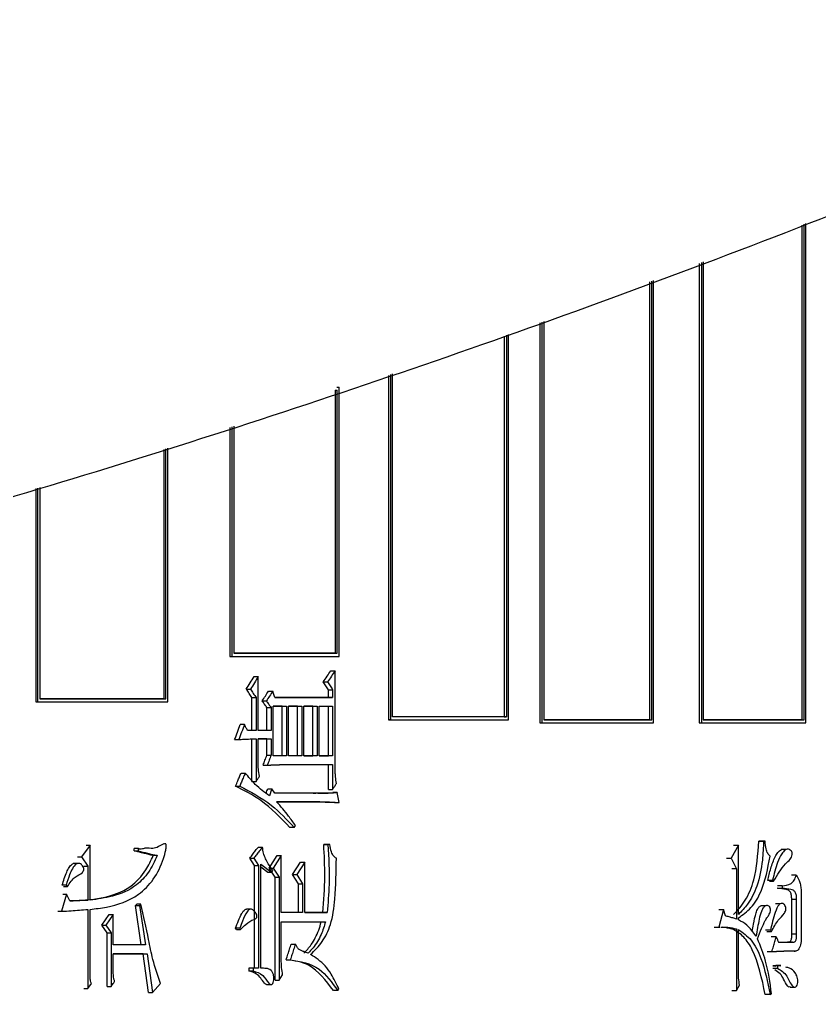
# Model space of a CAD drawing. Header units: millimetres. Extents: x 2371 to 4515, y 843 to 2359.
# Drawn here: x 3274.73 to 3287.93, y 1077.7 to 1093.79 of the extents above; entities that cross this region are included whole.
import ezdxf

# ---------------------------------------------------------------- set-up
doc = ezdxf.new("R2010")
doc.units = ezdxf.units.MM

msp = doc.modelspace()

# ---------------------------------------------------------------- linework, layer by layer
at = {"color": 7, "linetype": 'Continuous', "lineweight": 25}
for p, q in [((3287.643, 1090.399), (3287.643, 1082.234)), ((3287.684, 1082.234), (3287.684, 1090.414)), ((3287.71, 1082.184), (3287.71, 1090.424)), ((3285.949, 1089.766), (3285.949, 1082.184)), ((3285.988, 1089.781), (3285.988, 1082.184)), ((3286.016, 1089.791), (3286.016, 1082.234)), ((3285.131, 1089.461), (3285.13, 1082.234)), ((3285.169, 1082.234), (3285.169, 1089.476)), ((3285.198, 1082.184), (3285.198, 1089.486)), ((3283.319, 1088.785), (3283.319, 1082.184)), ((3283.356, 1088.799), (3283.356, 1082.184)), ((3283.386, 1088.811), (3283.386, 1082.234)), ((3282.734, 1088.567), (3282.734, 1082.284)), ((3282.771, 1088.581), (3282.771, 1082.284)), ((3282.801, 1082.234), (3282.801, 1088.592)), ((3280.858, 1087.932), (3280.858, 1082.234)), ((3280.889, 1082.284), (3280.889, 1087.943)), ((3280.821, 1087.92), (3280.821, 1082.234)), ((3279.941, 1087.673), (3279.976, 1087.673)), ((3279.941, 1087.673), (3279.941, 1083.332)), ((3279.973, 1087.723), (3280.008, 1087.723)), ((3279.976, 1083.332), (3279.976, 1087.673)), ((3280.008, 1083.282), (3280.008, 1087.723)), ((3278.204, 1087.057), (3278.204, 1083.282)), ((3278.239, 1087.068), (3278.239, 1083.282)), ((3278.272, 1087.079), (3278.272, 1083.332)), ((3277.116, 1086.698), (3277.116, 1082.579)), ((3277.149, 1082.579), (3277.149, 1086.709)), ((3277.183, 1082.529), (3277.183, 1086.72)), ((3275.002, 1086.05), (3275.002, 1082.529)), ((3275.034, 1086.059), (3275.034, 1082.529)), ((3275.069, 1086.069), (3275.069, 1082.579)), ((3278.204, 1083.282), (3279.973, 1083.282)), ((3278.204, 1083.282), (3278.239, 1083.282)), ((3278.239, 1083.282), (3280.008, 1083.282)), ((3278.272, 1083.332), (3279.976, 1083.332)), ((3279.941, 1083.332), (3278.272, 1083.332)), ((3279.941, 1083.332), (3279.976, 1083.332)), ((3279.973, 1083.282), (3280.008, 1083.282)), ((3278.605, 1082.947), (3278.674, 1082.947)), ((3278.674, 1082.06), (3278.674, 1082.947)), ((3279.873, 1083.044), (3279.943, 1083.044)), ((3279.748, 1082.86), (3279.818, 1082.86)), ((3278.477, 1082.741), (3278.546, 1082.741)), ((3278.845, 1082.709), (3278.914, 1082.709)), ((3279.831, 1082.73), (3279.902, 1082.73)), ((3279.831, 1082.6), (3279.831, 1082.73)), ((3279.902, 1082.73), (3279.902, 1082.6)), ((3275.002, 1082.529), (3277.149, 1082.529)), ((3275.002, 1082.529), (3275.034, 1082.529)), ((3277.116, 1082.579), (3277.149, 1082.579)), ((3277.149, 1082.529), (3277.183, 1082.529)), ((3278.569, 1082.6), (3278.638, 1082.6)), ((3278.569, 1082.06), (3278.569, 1082.6)), ((3278.638, 1082.6), (3278.638, 1082.06)), ((3278.739, 1082.546), (3278.808, 1082.546)), ((3278.921, 1081.638), (3278.921, 1082.46)), ((3278.921, 1082.46), (3279.14, 1082.46)), ((3279.07, 1082.46), (3278.921, 1082.46)), ((3279.902, 1082.6), (3278.95, 1082.6)), ((3278.95, 1082.6), (3279.831, 1082.6)), ((3279.07, 1082.46), (3279.14, 1082.46)), ((3279.07, 1081.638), (3279.07, 1082.46)), ((3279.14, 1082.46), (3279.14, 1081.638)), ((3279.175, 1081.638), (3279.175, 1082.46)), ((3279.175, 1082.46), (3279.393, 1082.46)), ((3279.323, 1082.46), (3279.175, 1082.46)), ((3279.323, 1082.46), (3279.393, 1082.46)), ((3279.323, 1081.638), (3279.323, 1082.46)), ((3279.393, 1082.46), (3279.393, 1081.638)), ((3279.428, 1081.638), (3279.428, 1082.46)), ((3279.428, 1082.46), (3279.644, 1082.46)), ((3279.574, 1082.46), (3279.428, 1082.46)), ((3279.574, 1082.46), (3279.644, 1082.46)), ((3279.574, 1081.638), (3279.574, 1082.46)), ((3279.644, 1082.46), (3279.644, 1081.638)), ((3279.679, 1081.638), (3279.679, 1082.46)), ((3279.679, 1082.46), (3279.902, 1082.46)), ((3279.831, 1082.6), (3279.902, 1082.6)), ((3279.831, 1081.638), (3279.831, 1082.46)), ((3279.902, 1082.46), (3279.902, 1081.638)), ((3278.817, 1082.438), (3278.886, 1082.438)), ((3278.817, 1082.06), (3278.817, 1082.438)), ((3278.886, 1082.438), (3278.886, 1082.06)), ((3278.446, 1082.157), (3278.378, 1082.157)), ((3280.821, 1082.234), (3282.764, 1082.234)), ((3280.858, 1082.234), (3280.821, 1082.234)), ((3282.734, 1082.284), (3282.771, 1082.284)), ((3283.319, 1082.184), (3285.159, 1082.184)), ((3283.319, 1082.184), (3283.356, 1082.184)), ((3285.13, 1082.234), (3285.169, 1082.234)), ((3285.159, 1082.184), (3285.198, 1082.184)), ((3285.949, 1082.184), (3287.67, 1082.184)), ((3285.949, 1082.184), (3285.988, 1082.184)), ((3287.643, 1082.234), (3287.684, 1082.234)), ((3287.67, 1082.184), (3287.71, 1082.184)), ((3278.638, 1082.06), (3278.496, 1082.06)), ((3278.886, 1082.06), (3278.674, 1082.06)), ((3278.285, 1081.908), (3278.354, 1081.908)), ((3278.569, 1081.216), (3278.569, 1081.919)), ((3278.638, 1081.919), (3278.638, 1081.216)), ((3278.674, 1081.919), (3278.886, 1081.919)), ((3278.674, 1081.519), (3278.674, 1081.919)), ((3278.817, 1081.919), (3278.674, 1081.919)), ((3278.817, 1081.919), (3278.886, 1081.919)), ((3278.817, 1081.648), (3278.817, 1081.919)), ((3278.886, 1081.919), (3278.886, 1081.648)), ((3278.817, 1081.648), (3278.886, 1081.648)), ((3278.753, 1081.486), (3278.823, 1081.486)), ((3279.14, 1081.638), (3278.921, 1081.638)), ((3279.119, 1081.497), (3279.902, 1081.497)), ((3279.393, 1081.638), (3279.175, 1081.638)), ((3279.644, 1081.638), (3279.428, 1081.638)), ((3279.428, 1081.638), (3279.574, 1081.638)), ((3279.644, 1081.638), (3279.574, 1081.638)), ((3279.902, 1081.638), (3279.679, 1081.638)), ((3279.679, 1081.638), (3279.831, 1081.638)), ((3279.902, 1081.638), (3279.831, 1081.638)), ((3279.831, 1081.086), (3279.831, 1081.497)), ((3279.902, 1081.497), (3279.902, 1081.086)), ((3278.392, 1081.356), (3278.461, 1081.356)), ((3278.569, 1081.216), (3278.638, 1081.216)), ((3278.3, 1081.14), (3278.368, 1081.14)), ((3278.831, 1081.097), (3278.9, 1081.097)), ((3278.95, 1081.021), (3278.9, 1081.097)), ((3279.651, 1081.021), (3278.95, 1081.021)), ((3279.581, 1081.021), (3279.627, 1081.021)), ((3279.831, 1081.086), (3279.902, 1081.086)), ((3279.978, 1081.032), (3279.907, 1081.032)), ((3280.012, 1080.87), (3279.978, 1081.032)), ((3278.978, 1080.88), (3279.679, 1080.88)), ((3279.609, 1080.88), (3278.978, 1080.88)), ((3279.609, 1080.88), (3279.679, 1080.88)), ((3279.942, 1080.87), (3280.012, 1080.87)), ((3279.266, 1080.459), (3279.197, 1080.459)), ((3279.266, 1080.459), (3279.287, 1080.491)), ((3286.933, 1080.231), (3287.013, 1080.231)), ((3287.036, 1080.231), (3286.957, 1080.231)), ((3287.036, 1080.231), (3287.013, 1080.231)), ((3275.899, 1080.166), (3275.758, 1079.972)), ((3275.834, 1080.166), (3275.899, 1080.166)), ((3275.899, 1079.258), (3275.899, 1080.166)), ((3276.695, 1080.112), (3276.628, 1080.112)), ((3276.628, 1080.069), (3276.628, 1080.112)), ((3276.628, 1080.069), (3276.695, 1080.069)), ((3276.695, 1080.112), (3276.695, 1080.069)), ((3278.676, 1080.134), (3278.745, 1080.134)), ((3279.755, 1080.177), (3279.825, 1080.177)), ((3279.782, 1080.177), (3279.755, 1080.177)), ((3279.853, 1080.177), (3279.782, 1080.177)), ((3279.853, 1080.177), (3279.825, 1080.177)), ((3286.597, 1080.167), (3286.478, 1079.95)), ((3286.518, 1080.167), (3286.597, 1080.167)), ((3286.597, 1079.02), (3286.597, 1080.167)), ((3287.384, 1080.091), (3287.304, 1080.091)), ((3275.693, 1079.972), (3275.758, 1079.972)), ((3275.758, 1079.972), (3275.862, 1079.82)), ((3277.009, 1079.993), (3276.942, 1079.993)), ((3278.534, 1079.95), (3278.603, 1079.95)), ((3278.612, 1079.831), (3278.534, 1079.95)), ((3278.603, 1079.95), (3278.681, 1079.831)), ((3278.852, 1079.788), (3278.986, 1079.993)), ((3279.055, 1079.993), (3278.921, 1079.788)), ((3278.986, 1079.993), (3279.055, 1079.993)), ((3279.055, 1079.052), (3279.055, 1079.993)), ((3279.239, 1079.68), (3279.372, 1079.885)), ((3279.442, 1079.885), (3279.309, 1079.68)), ((3279.372, 1079.885), (3279.442, 1079.885)), ((3279.442, 1079.052), (3279.442, 1079.885)), ((3286.399, 1079.95), (3286.478, 1079.95)), ((3286.478, 1079.95), (3286.567, 1079.777)), ((3275.687, 1079.861), (3275.622, 1079.861)), ((3275.797, 1079.82), (3275.862, 1079.82)), ((3275.862, 1079.82), (3275.862, 1079.258)), ((3278.612, 1079.831), (3278.681, 1079.831)), ((3278.612, 1078.133), (3278.612, 1079.831)), ((3278.681, 1079.831), (3278.681, 1078.133)), ((3278.716, 1079.853), (3278.9, 1079.712)), ((3278.716, 1078.133), (3278.716, 1079.853)), ((3278.831, 1079.712), (3278.716, 1079.8)), ((3278.852, 1079.788), (3278.921, 1079.788)), ((3278.951, 1079.636), (3278.852, 1079.788)), ((3278.9, 1079.712), (3278.914, 1079.745)), ((3278.921, 1079.788), (3279.02, 1079.636)), ((3286.567, 1079.777), (3286.488, 1079.777)), ((3286.567, 1079.777), (3286.567, 1078.944)), ((3278.9, 1079.712), (3278.831, 1079.712)), ((3278.951, 1079.636), (3279.02, 1079.636)), ((3278.951, 1077.938), (3278.951, 1079.636)), ((3279.02, 1079.636), (3279.02, 1077.938)), ((3279.239, 1079.68), (3279.309, 1079.68)), ((3279.337, 1079.528), (3279.239, 1079.68)), ((3279.309, 1079.68), (3279.407, 1079.528)), ((3287.16, 1079.582), (3287.08, 1079.582)), ((3287.11, 1079.572), (3287.178, 1079.572)), ((3287.551, 1079.669), (3287.471, 1079.669)), ((3275.463, 1079.485), (3275.527, 1079.485)), ((3279.337, 1079.528), (3279.407, 1079.528)), ((3279.337, 1079.052), (3279.337, 1079.528)), ((3279.407, 1079.528), (3279.407, 1079.052)), ((3287.318, 1079.496), (3287.239, 1079.496)), ((3287.239, 1079.453), (3287.318, 1079.453)), ((3287.318, 1079.496), (3287.318, 1079.453)), ((3275.512, 1079.355), (3275.43, 1079.074)), ((3275.448, 1079.355), (3275.512, 1079.355)), ((3275.565, 1079.247), (3275.512, 1079.355)), ((3275.797, 1079.258), (3275.862, 1079.258)), ((3287.557, 1079.269), (3287.477, 1079.269)), ((3287.477, 1078.695), (3287.477, 1079.269)), ((3287.557, 1078.695), (3287.557, 1079.269)), ((3287.633, 1079.355), (3287.633, 1078.706)), ((3275.366, 1079.074), (3275.43, 1079.074)), ((3275.862, 1079.106), (3275.862, 1077.797)), ((3275.899, 1078.014), (3275.899, 1079.106)), ((3276.672, 1079.193), (3276.65, 1079.171)), ((3276.65, 1079.171), (3276.717, 1079.171)), ((3276.745, 1078.522), (3276.65, 1079.171)), ((3276.739, 1079.193), (3276.672, 1079.193)), ((3276.739, 1079.193), (3276.717, 1079.171)), ((3276.717, 1079.171), (3276.812, 1078.522)), ((3278.553, 1079.108), (3278.483, 1079.108)), ((3286.352, 1079.106), (3286.273, 1078.814)), ((3286.273, 1079.106), (3286.352, 1079.106)), ((3286.382, 1078.998), (3286.352, 1079.106)), ((3287.045, 1079.165), (3286.965, 1079.165)), ((3287.287, 1079.196), (3287.206, 1079.196)), ((3276.092, 1078.847), (3276.217, 1079.02)), ((3276.283, 1079.02), (3276.158, 1078.847)), ((3276.217, 1079.02), (3276.283, 1079.02)), ((3276.283, 1078.522), (3276.283, 1079.02)), ((3279.407, 1079.052), (3279.055, 1079.052)), ((3279.811, 1079.052), (3279.442, 1079.052)), ((3279.442, 1079.052), (3279.741, 1079.052)), ((3279.741, 1079.052), (3279.811, 1079.052)), ((3286.597, 1078.933), (3286.597, 1078.966)), ((3276.092, 1078.847), (3276.158, 1078.847)), ((3276.181, 1078.717), (3276.092, 1078.847)), ((3276.158, 1078.847), (3276.246, 1078.717)), ((3278.368, 1078.793), (3278.3, 1078.793)), ((3278.314, 1078.771), (3278.3, 1078.793)), ((3278.314, 1078.771), (3278.382, 1078.771)), ((3278.368, 1078.793), (3278.382, 1078.771)), ((3279.055, 1078.241), (3279.055, 1078.901)), ((3279.055, 1078.901), (3279.783, 1078.901)), ((3286.195, 1078.814), (3286.273, 1078.814)), ((3286.273, 1078.814), (3286.291, 1078.814)), ((3286.488, 1078.782), (3286.567, 1078.782)), ((3286.567, 1078.782), (3286.567, 1077.765)), ((3286.597, 1078.068), (3286.597, 1078.771)), ((3287.125, 1078.76), (3287.045, 1078.76)), ((3287.125, 1078.76), (3287.142, 1078.739)), ((3276.181, 1078.717), (3276.246, 1078.717)), ((3276.181, 1077.83), (3276.181, 1078.717)), ((3287.219, 1078.652), (3287.139, 1078.652)), ((3287.557, 1078.695), (3287.477, 1078.695)), ((3276.812, 1078.522), (3276.283, 1078.522)), ((3279.218, 1078.533), (3279.287, 1078.533)), ((3287.26, 1078.566), (3287.487, 1078.566)), ((3287.26, 1078.566), (3287.407, 1078.566)), ((3287.487, 1078.566), (3287.408, 1078.566)), ((3276.283, 1078.371), (3276.841, 1078.371)), ((3276.283, 1078.046), (3276.283, 1078.371)), ((3276.774, 1078.371), (3276.283, 1078.371)), ((3276.774, 1078.371), (3276.841, 1078.371)), ((3276.862, 1077.733), (3276.774, 1078.371)), ((3276.841, 1078.371), (3276.929, 1077.733)), ((3279.134, 1078.273), (3279.203, 1078.273)), ((3287.148, 1078.403), (3287.069, 1078.403)), ((3287.517, 1078.414), (3287.534, 1078.414)), ((3278.52, 1078.133), (3278.52, 1078.09)), ((3278.589, 1078.133), (3278.52, 1078.133)), ((3278.589, 1078.133), (3278.589, 1078.09)), ((3278.681, 1078.133), (3278.589, 1078.133)), ((3278.748, 1078.134), (3278.716, 1078.134)), ((3287.242, 1078.176), (3287.162, 1078.176)), ((3287.162, 1078.176), (3287.215, 1078.166)), ((3287.162, 1078.133), (3287.242, 1078.133)), ((3287.296, 1078.178), (3287.216, 1078.178)), ((3287.295, 1078.166), (3287.242, 1078.176)), ((3287.242, 1078.176), (3287.242, 1078.133)), ((3278.52, 1078.09), (3278.589, 1078.09)), ((3279.02, 1077.938), (3279.077, 1078.025)), ((3275.797, 1077.797), (3275.862, 1077.797)), ((3275.862, 1077.797), (3275.921, 1077.884)), ((3276.181, 1077.83), (3276.246, 1077.83)), ((3276.929, 1077.733), (3277.06, 1077.884)), ((3278.809, 1077.865), (3278.879, 1077.865)), ((3278.951, 1077.938), (3279.02, 1077.938)), ((3279.985, 1077.765), (3280.005, 1077.787)), ((3286.567, 1077.765), (3286.615, 1077.852)), ((3287.452, 1077.824), (3287.517, 1077.824)), ((3287.518, 1077.824), (3287.532, 1077.824)), ((3276.862, 1077.733), (3276.929, 1077.733)), ((3279.985, 1077.765), (3279.914, 1077.765)), ((3286.488, 1077.765), (3286.567, 1077.765)), ((3287.119, 1077.7), (3287.039, 1077.7)), ((3287.119, 1077.7), (3287.142, 1077.711))]:
    msp.add_line(p, q, dxfattribs=at)
at = {"color": 7, "linetype": 'Continuous', "lineweight": 25, "flags": 128}
for points in [[(3279.943, 1081.443), (3279.943, 1082.037), (3279.943, 1083.044)], [(3278.95, 1082.6), (3278.932, 1082.654), (3278.914, 1082.709)], [(3278.9, 1081.097), (3278.884, 1081.052), (3278.871, 1081.015), (3278.858, 1080.978)], [(3275.505, 1079.507), (3275.481, 1079.507), (3275.461, 1079.507), (3275.44, 1079.507)], [(3275.505, 1079.507), (3275.516, 1079.496), (3275.527, 1079.485)], [(3276.246, 1078.717), (3276.246, 1078.273), (3276.246, 1077.83)], [(3287.063, 1078.739), (3287.092, 1078.739), (3287.117, 1078.739), (3287.142, 1078.739)]]:
    msp.add_lwpolyline(points, dxfattribs=at)
at = {"color": 7, "linetype": 'Continuous', "lineweight": 25}
for points, knots in [([(3225.482, 1078.805), (3228.043, 1078.83), (3231.623, 1078.865), (3236.892, 1079.144), (3241.357, 1079.479), (3246.673, 1080.044), (3252.242, 1080.818), (3258.055, 1081.828), (3264.026, 1083.084), (3270.102, 1084.595), (3276.24, 1086.365), (3282.406, 1088.399), (3288.569, 1090.699), (3294.706, 1093.264), (3300.794, 1096.094), (3306.814, 1099.188), (3312.746, 1102.543), (3318.575, 1106.155), (3324.285, 1110.021), (3329.861, 1114.135), (3335.288, 1118.492), (3340.554, 1123.086), (3345.645, 1127.911), (3350.55, 1132.958), (3355.257, 1138.221), (3359.755, 1143.691), (3364.033, 1149.36), (3368.081, 1155.217), (3371.891, 1161.253), (3375.453, 1167.459), (3378.758, 1173.824), (3381.799, 1180.336), (3384.568, 1186.986), (3387.058, 1193.76), (3389.264, 1200.648), (3391.178, 1207.637), (3392.797, 1214.714), (3394.115, 1221.868), (3395.128, 1229.085), (3395.832, 1236.352), (3396.225, 1243.656), (3396.304, 1250.984), (3396.067, 1258.322), (3395.513, 1265.657), (3394.641, 1272.974), (3393.45, 1280.261), (3391.942, 1287.504), (3390.117, 1294.689), (3387.977, 1301.802), (3385.523, 1308.829), (3382.758, 1315.758), (3379.685, 1322.574), (3376.308, 1329.265), (3372.631, 1335.816), (3368.657, 1342.216), (3364.392, 1348.452), (3359.841, 1354.51), (3355.009, 1360.378), (3349.902, 1366.045), (3344.525, 1371.497), (3339.078, 1376.545), (3333.605, 1381.197), (3328.147, 1385.466), (3322.522, 1389.509), (3316.74, 1393.317), (3310.813, 1396.885), (3304.75, 1400.207), (3298.565, 1403.278), (3292.268, 1406.091), (3285.874, 1408.643), (3279.399, 1410.929), (3272.862, 1412.945), (3266.287, 1414.688), (3259.714, 1416.153), (3253.22, 1417.334), (3246.93, 1418.231), (3241.407, 1418.815), (3236.524, 1419.182), (3231.7, 1419.422), (3225.725, 1419.539), (3220.209, 1419.429), (3214.939, 1419.157), (3210.475, 1418.82), (3205.159, 1418.255), (3199.59, 1417.481), (3193.776, 1416.471), (3187.805, 1415.215), (3181.729, 1413.705), (3175.591, 1411.934), (3169.426, 1409.9), (3163.262, 1407.6), (3157.126, 1405.035), (3151.038, 1402.205), (3145.018, 1399.111), (3139.085, 1395.756), (3133.256, 1392.144), (3127.546, 1388.278), (3121.971, 1384.164), (3116.544, 1379.807), (3111.278, 1375.213), (3106.187, 1370.388), (3101.282, 1365.341), (3096.575, 1360.078), (3092.077, 1354.608), (3087.799, 1348.94), (3083.75, 1343.082), (3079.94, 1337.046), (3076.379, 1330.84), (3073.074, 1324.475), (3070.031, 1317.963), (3067.269, 1311.312), (3064.932, 1305.03), (3063.654, 1300.924), (3063.09, 1299.116)], [0, 0, 0, 0, 0.010207, 0.014274, 0.021037, 0.028056, 0.035587, 0.043451, 0.051578, 0.059911, 0.06841, 0.077044, 0.085791, 0.094634, 0.103558, 0.112554, 0.121612, 0.130726, 0.13989, 0.149098, 0.158347, 0.167633, 0.176954, 0.186306, 0.195688, 0.205098, 0.214535, 0.223996, 0.233481, 0.242989, 0.252518, 0.262068, 0.271639, 0.281229, 0.290838, 0.300466, 0.310113, 0.319778, 0.329461, 0.339162, 0.348881, 0.358618, 0.368373, 0.378146, 0.387938, 0.397748, 0.407578, 0.417427, 0.427296, 0.437185, 0.447097, 0.457031, 0.466988, 0.47697, 0.486979, 0.497016, 0.507082, 0.517181, 0.527315, 0.537488, 0.547704, 0.556915, 0.566123, 0.575327, 0.584526, 0.593719, 0.602905, 0.612082, 0.621247, 0.630396, 0.639524, 0.64862, 0.657668, 0.666638, 0.675463, 0.683979, 0.691963, 0.697606, 0.703501, 0.71122, 0.721427, 0.725494, 0.732257, 0.739276, 0.746807, 0.754671, 0.762798, 0.771131, 0.77963, 0.788264, 0.797011, 0.805853, 0.814778, 0.823774, 0.832832, 0.841946, 0.85111, 0.860318, 0.869567, 0.878853, 0.888174, 0.897526, 0.906908, 0.916318, 0.925755, 0.935216, 0.944701, 0.954208, 0.963738, 0.973288, 0.982858, 0.992449, 1, 1, 1, 1]), ([(3278.477, 1082.741), (3278.499, 1082.775), (3278.541, 1082.844), (3278.584, 1082.912), (3278.605, 1082.947)], [0, 0, 0, 0, 0.499999, 1, 1, 1, 1]), ([(3278.674, 1082.947), (3278.653, 1082.912), (3278.61, 1082.844), (3278.567, 1082.775), (3278.546, 1082.741)], [0, 0, 0, 0, 0.5, 1, 1, 1, 1]), ([(3279.748, 1082.86), (3279.769, 1082.891), (3279.81, 1082.952), (3279.852, 1083.013), (3279.873, 1083.044)], [0, 0, 0, 0, 0.499999, 1, 1, 1, 1]), ([(3279.943, 1083.044), (3279.922, 1083.013), (3279.881, 1082.952), (3279.839, 1082.891), (3279.818, 1082.86)], [0, 0, 0, 0, 0.5, 1, 1, 1, 1]), ([(3279.831, 1082.73), (3279.817, 1082.752), (3279.789, 1082.795), (3279.762, 1082.838), (3279.748, 1082.86)], [0, 0, 0, 0, 0.5, 1, 1, 1, 1]), ([(3279.818, 1082.86), (3279.832, 1082.838), (3279.86, 1082.795), (3279.888, 1082.752), (3279.902, 1082.73)], [0, 0, 0, 0, 0.499999, 1, 1, 1, 1]), ([(3278.569, 1082.6), (3278.554, 1082.624), (3278.523, 1082.671), (3278.493, 1082.718), (3278.477, 1082.741)], [0, 0, 0, 0, 0.5, 1, 1, 1, 1]), ([(3278.546, 1082.741), (3278.561, 1082.718), (3278.592, 1082.671), (3278.623, 1082.624), (3278.638, 1082.6)], [0, 0, 0, 0, 0.499999, 1, 1, 1, 1]), ([(3278.739, 1082.546), (3278.757, 1082.573), (3278.792, 1082.627), (3278.827, 1082.682), (3278.845, 1082.709)], [0, 0, 0, 0, 0.499999, 1, 1, 1, 1]), ([(3278.914, 1082.709), (3278.897, 1082.682), (3278.861, 1082.627), (3278.826, 1082.573), (3278.808, 1082.546)], [0, 0, 0, 0, 0.4999992, 1, 1, 1, 1]), ([(3275.034, 1082.529), (3275.252, 1082.529), (3275.687, 1082.529), (3276.405, 1082.529), (3276.9, 1082.529), (3277.183, 1082.529)], [0, 0, 0, 0, 0.300081, 0.600162, 1, 1, 1, 1]), ([(3275.069, 1082.579), (3275.287, 1082.579), (3275.722, 1082.579), (3276.416, 1082.579), (3276.889, 1082.579), (3277.149, 1082.579)], [0, 0, 0, 0, 0.309921, 0.619841, 1, 1, 1, 1]), ([(3277.116, 1082.579), (3276.945, 1082.579), (3276.603, 1082.579), (3275.923, 1082.579), (3275.408, 1082.579), (3275.069, 1082.579)], [0, 0, 0, 0, 0.2539403, 0.5078807, 1, 1, 1, 1]), ([(3278.817, 1082.438), (3278.804, 1082.456), (3278.778, 1082.492), (3278.752, 1082.528), (3278.739, 1082.546)], [0, 0, 0, 0, 0.5, 1, 1, 1, 1]), ([(3278.808, 1082.546), (3278.821, 1082.528), (3278.847, 1082.492), (3278.873, 1082.456), (3278.886, 1082.438)], [0, 0, 0, 0, 0.499999, 1, 1, 1, 1]), ([(3278.285, 1081.908), (3278.301, 1081.95), (3278.332, 1082.032), (3278.362, 1082.115), (3278.378, 1082.157)], [0, 0, 0, 0, 0.5, 1, 1, 1, 1]), ([(3278.446, 1082.157), (3278.431, 1082.115), (3278.4, 1082.032), (3278.369, 1081.95), (3278.354, 1081.908)], [0, 0, 0, 0, 0.499999, 1, 1, 1, 1]), ([(3278.496, 1082.06), (3278.488, 1082.076), (3278.471, 1082.108), (3278.455, 1082.141), (3278.446, 1082.157)], [0, 0, 0, 0, 0.500001, 1, 1, 1, 1]), ([(3280.858, 1082.234), (3281.055, 1082.234), (3281.45, 1082.234), (3282.1, 1082.234), (3282.546, 1082.234), (3282.801, 1082.234)], [0, 0, 0, 0, 0.300081, 0.600162, 1, 1, 1, 1]), ([(3282.771, 1082.284), (3282.58, 1082.284), (3282.197, 1082.284), (3281.571, 1082.284), (3281.131, 1082.284), (3280.889, 1082.284)], [0, 0, 0, 0, 0.3099206, 0.6198411, 1, 1, 1, 1]), ([(3282.734, 1082.284), (3282.58, 1082.284), (3282.271, 1082.284), (3281.659, 1082.284), (3281.195, 1082.284), (3280.889, 1082.284)], [0, 0, 0, 0, 0.254867, 0.509735, 1, 1, 1, 1]), ([(3283.356, 1082.184), (3283.544, 1082.184), (3283.919, 1082.184), (3284.534, 1082.184), (3284.956, 1082.184), (3285.198, 1082.184)], [0, 0, 0, 0, 0.300081, 0.600162, 1, 1, 1, 1]), ([(3283.386, 1082.234), (3283.574, 1082.234), (3283.948, 1082.234), (3284.544, 1082.234), (3284.947, 1082.234), (3285.169, 1082.234)], [0, 0, 0, 0, 0.309921, 0.619841, 1, 1, 1, 1]), ([(3285.13, 1082.234), (3284.985, 1082.234), (3284.693, 1082.234), (3284.115, 1082.234), (3283.675, 1082.234), (3283.386, 1082.234)], [0, 0, 0, 0, 0.25537, 0.51074, 1, 1, 1, 1]), ([(3285.988, 1082.184), (3286.163, 1082.184), (3286.515, 1082.184), (3287.091, 1082.184), (3287.485, 1082.184), (3287.71, 1082.184)], [0, 0, 0, 0, 0.300081, 0.600162, 1, 1, 1, 1]), ([(3286.016, 1082.234), (3286.191, 1082.234), (3286.542, 1082.234), (3287.099, 1082.234), (3287.476, 1082.234), (3287.684, 1082.234)], [0, 0, 0, 0, 0.309921, 0.619841, 1, 1, 1, 1]), ([(3287.643, 1082.234), (3287.507, 1082.234), (3287.235, 1082.234), (3286.695, 1082.234), (3286.285, 1082.234), (3286.016, 1082.234)], [0, 0, 0, 0, 0.256004, 0.512008, 1, 1, 1, 1]), ([(3278.354, 1081.908), (3278.38, 1081.91), (3278.433, 1081.914), (3278.528, 1081.918), (3278.596, 1081.919), (3278.638, 1081.919)], [0, 0, 0, 0, 0.276869, 0.553757, 1, 1, 1, 1]), ([(3278.753, 1081.486), (3278.764, 1081.513), (3278.785, 1081.567), (3278.806, 1081.621), (3278.817, 1081.648)], [0, 0, 0, 0, 0.499999, 1, 1, 1, 1]), ([(3278.886, 1081.648), (3278.876, 1081.621), (3278.854, 1081.567), (3278.833, 1081.513), (3278.823, 1081.486)], [0, 0, 0, 0, 0.5, 1, 1, 1, 1]), ([(3278.695, 1081.302), (3278.688, 1081.342), (3278.675, 1081.413), (3278.674, 1081.486), (3278.674, 1081.519)], [0, 0, 0, 0, 0.558835, 1, 1, 1, 1]), ([(3278.823, 1081.486), (3278.825, 1081.486), (3278.829, 1081.486), (3278.835, 1081.487), (3278.839, 1081.487), (3278.844, 1081.487), (3278.849, 1081.487), (3278.853, 1081.487), (3278.858, 1081.487), (3278.862, 1081.488), (3278.867, 1081.488), (3278.871, 1081.488), (3278.876, 1081.488), (3278.881, 1081.488), (3278.886, 1081.489), (3278.89, 1081.489), (3278.895, 1081.489), (3278.903, 1081.489), (3278.912, 1081.489), (3278.921, 1081.49), (3278.93, 1081.49), (3278.939, 1081.49), (3278.948, 1081.491), (3278.957, 1081.491), (3278.966, 1081.491), (3278.977, 1081.492), (3278.986, 1081.492), (3278.995, 1081.493), (3279.004, 1081.493), (3279.013, 1081.493), (3279.022, 1081.494), (3279.032, 1081.494), (3279.041, 1081.494), (3279.05, 1081.494), (3279.056, 1081.495), (3279.063, 1081.495), (3279.07, 1081.495), (3279.075, 1081.495), (3279.08, 1081.496), (3279.084, 1081.496), (3279.089, 1081.496), (3279.093, 1081.496), (3279.098, 1081.496), (3279.103, 1081.496), (3279.108, 1081.497), (3279.113, 1081.497), (3279.117, 1081.497), (3279.119, 1081.497)], [0, 0, 0, 0, 0.022858, 0.045716, 0.057145, 0.068574, 0.091432, 0.102861, 0.11429, 0.137148, 0.148577, 0.160006, 0.182864, 0.194293, 0.217151, 0.22858, 0.240009, 0.262867, 0.308583, 0.331441, 0.354299, 0.400015, 0.422873, 0.445731, 0.491447, 0.514305, 0.560021, 0.582879, 0.605737, 0.651453, 0.674311, 0.697169, 0.742885, 0.765743, 0.788601, 0.811459, 0.834317, 0.857175, 0.868604, 0.880033, 0.90289, 0.914319, 0.925748, 0.948606, 0.960035, 0.980018, 1, 1, 1, 1]), ([(3278.3, 1081.14), (3278.312, 1081.169), (3278.334, 1081.22), (3278.364, 1081.292), (3278.383, 1081.335), (3278.392, 1081.356)], [0, 0, 0, 0, 0.402506, 0.701253, 1, 1, 1, 1]), ([(3278.461, 1081.356), (3278.448, 1081.327), (3278.427, 1081.277), (3278.396, 1081.205), (3278.377, 1081.162), (3278.368, 1081.14)], [0, 0, 0, 0, 0.402372, 0.701186, 1, 1, 1, 1]), ([(3278.858, 1080.978), (3278.778, 1081.037), (3278.636, 1081.143), (3278.514, 1081.291), (3278.461, 1081.356)], [0, 0, 0, 0, 0.5582906, 1, 1, 1, 1]), ([(3279.964, 1081.183), (3279.959, 1081.22), (3279.949, 1081.281), (3279.944, 1081.368), (3279.943, 1081.418), (3279.943, 1081.443)], [0, 0, 0, 0, 0.425218, 0.711978, 1, 1, 1, 1]), ([(3278.638, 1081.216), (3278.648, 1081.23), (3278.667, 1081.259), (3278.686, 1081.288), (3278.695, 1081.302)], [0, 0, 0, 0, 0.4999996, 1, 1, 1, 1]), ([(3279.902, 1081.086), (3279.912, 1081.102), (3279.933, 1081.135), (3279.954, 1081.167), (3279.964, 1081.183)], [0, 0, 0, 0, 0.499999, 1, 1, 1, 1]), ([(3279.197, 1080.459), (3279.042, 1080.619), (3278.766, 1080.904), (3278.441, 1081.068), (3278.3, 1081.14)], [0, 0, 0, 0, 0.563504, 1, 1, 1, 1]), ([(3278.368, 1081.14), (3278.548, 1081.046), (3278.873, 1080.876), (3279.145, 1080.587), (3279.266, 1080.459)], [0, 0, 0, 0, 0.556051, 1, 1, 1, 1]), ([(3278.804, 1081.022), (3278.804, 1081.022), (3278.809, 1081.035), (3278.818, 1081.06), (3278.827, 1081.084), (3278.831, 1081.097)], [0, 0, 0, 0, 0.0103119, 0.5051567, 1, 1, 1, 1]), ([(3279.978, 1081.032), (3279.975, 1081.032), (3279.97, 1081.031), (3279.96, 1081.03), (3279.95, 1081.029), (3279.94, 1081.028), (3279.934, 1081.028), (3279.929, 1081.027), (3279.924, 1081.027), (3279.917, 1081.027), (3279.91, 1081.026), (3279.899, 1081.025), (3279.889, 1081.025), (3279.879, 1081.024), (3279.869, 1081.024), (3279.859, 1081.023), (3279.849, 1081.023), (3279.839, 1081.022), (3279.829, 1081.022), (3279.818, 1081.022), (3279.808, 1081.022), (3279.798, 1081.021), (3279.788, 1081.021), (3279.778, 1081.021), (3279.768, 1081.021), (3279.758, 1081.021), (3279.75, 1081.021), (3279.742, 1081.021), (3279.736, 1081.021), (3279.73, 1081.021), (3279.725, 1081.021), (3279.719, 1081.021), (3279.714, 1081.021), (3279.709, 1081.021), (3279.704, 1081.021), (3279.699, 1081.021), (3279.694, 1081.021), (3279.689, 1081.021), (3279.684, 1081.021), (3279.679, 1081.021), (3279.674, 1081.021), (3279.669, 1081.021), (3279.664, 1081.021), (3279.657, 1081.021), (3279.654, 1081.021), (3279.651, 1081.021)], [0, 0, 0, 0, 0.0232736, 0.0465473, 0.0930947, 0.1163684, 0.1396421, 0.151279, 0.1629158, 0.1861895, 0.2094632, 0.2327369, 0.2792845, 0.3025582, 0.3258319, 0.3723795, 0.3956532, 0.4189269, 0.4654744, 0.4887481, 0.5120218, 0.5585692, 0.5818429, 0.6051166, 0.651664, 0.6749377, 0.6982114, 0.7214851, 0.7447588, 0.7563956, 0.7796693, 0.7913062, 0.802943, 0.8262167, 0.8378536, 0.8494904, 0.8727641, 0.8844009, 0.8960378, 0.9193114, 0.9309483, 0.9425851, 0.9658588, 0.9774957, 1, 1, 1, 1]), ([(3279.66, 1081.021), (3279.674, 1081.021), (3279.723, 1081.021), (3279.805, 1081.023), (3279.873, 1081.029), (3279.907, 1081.032)], [0, 0, 0, 0, 0.171827, 0.585698, 1, 1, 1, 1]), ([(3279.287, 1080.491), (3279.25, 1080.543), (3279.183, 1080.638), (3279.078, 1080.766), (3279.011, 1080.842), (3278.978, 1080.88)], [0, 0, 0, 0, 0.38007, 0.689866, 1, 1, 1, 1]), ([(3279.942, 1080.87), (3279.901, 1080.871), (3279.825, 1080.873), (3279.714, 1080.877), (3279.644, 1080.879), (3279.609, 1080.88)], [0, 0, 0, 0, 0.371274, 0.685636, 1, 1, 1, 1]), ([(3279.679, 1080.88), (3279.682, 1080.88), (3279.687, 1080.88), (3279.693, 1080.88), (3279.698, 1080.88), (3279.704, 1080.88), (3279.709, 1080.879), (3279.714, 1080.879), (3279.719, 1080.879), (3279.724, 1080.879), (3279.729, 1080.879), (3279.735, 1080.879), (3279.741, 1080.878), (3279.749, 1080.878), (3279.759, 1080.878), (3279.769, 1080.878), (3279.78, 1080.877), (3279.79, 1080.877), (3279.8, 1080.877), (3279.811, 1080.876), (3279.821, 1080.876), (3279.831, 1080.876), (3279.842, 1080.875), (3279.852, 1080.875), (3279.862, 1080.875), (3279.872, 1080.874), (3279.88, 1080.874), (3279.888, 1080.874), (3279.896, 1080.873), (3279.903, 1080.873), (3279.911, 1080.873), (3279.917, 1080.873), (3279.923, 1080.873), (3279.928, 1080.872), (3279.933, 1080.872), (3279.938, 1080.872), (3279.943, 1080.872), (3279.948, 1080.872), (3279.953, 1080.872), (3279.959, 1080.871), (3279.964, 1080.871), (3279.969, 1080.871), (3279.974, 1080.871), (3279.979, 1080.871), (3279.984, 1080.871), (3279.989, 1080.87), (3279.995, 1080.87), (3280, 1080.87), (3280.005, 1080.87), (3280.009, 1080.87), (3280.012, 1080.87)], [0, 0, 0, 0, 0.023174, 0.046349, 0.057936, 0.069523, 0.092698, 0.104285, 0.115872, 0.139047, 0.150634, 0.162221, 0.185396, 0.20857, 0.231745, 0.278094, 0.301268, 0.324442, 0.370791, 0.393966, 0.41714, 0.463489, 0.486664, 0.509838, 0.556187, 0.579362, 0.602536, 0.625711, 0.648885, 0.672059, 0.695234, 0.718408, 0.729996, 0.741583, 0.764757, 0.776345, 0.787932, 0.811106, 0.822693, 0.834281, 0.857455, 0.869042, 0.88063, 0.903804, 0.915391, 0.926979, 0.950153, 0.96174, 0.973327, 1, 1, 1, 1]), ([(3286.518, 1079.02), (3286.585, 1079.092), (3286.722, 1079.238), (3286.893, 1079.654), (3286.918, 1080.011), (3286.933, 1080.231)], [0, 0, 0, 0, 0.27091, 0.549398, 1, 1, 1, 1]), ([(3287.013, 1080.231), (3287.008, 1080.127), (3286.996, 1079.871), (3286.921, 1079.495), (3286.767, 1079.197), (3286.649, 1079.074), (3286.597, 1079.02)], [0, 0, 0, 0, 0.214752, 0.527903, 0.794745, 1, 1, 1, 1]), ([(3286.957, 1080.231), (3286.952, 1080.231), (3286.944, 1080.231), (3286.936, 1080.231), (3286.933, 1080.231)], [0, 0, 0, 0, 0.56, 1, 1, 1, 1]), ([(3287.119, 1079.983), (3287.105, 1079.997), (3287.077, 1080.026), (3287.049, 1080.117), (3287.041, 1080.188), (3287.036, 1080.231)], [0, 0, 0, 0, 0.268422, 0.549119, 1, 1, 1, 1]), ([(3275.899, 1079.106), (3275.99, 1079.116), (3276.265, 1079.145), (3276.638, 1079.275), (3276.957, 1079.585), (3277.089, 1079.864), (3277.145, 1080.058), (3277.158, 1080.134), (3277.156, 1080.167), (3277.153, 1080.177), (3277.149, 1080.185), (3277.143, 1080.189), (3277.131, 1080.192), (3277.09, 1080.18), (3277.028, 1080.137), (3276.928, 1080.097), (3276.838, 1080.126), (3276.769, 1080.104), (3276.732, 1080.097), (3276.71, 1080.101), (3276.7, 1080.107), (3276.696, 1080.111), (3276.695, 1080.112)], [0, 0, 0, 0, 0.12969, 0.391826, 0.53917, 0.686254, 0.737833, 0.763743, 0.768247, 0.772786, 0.775634, 0.778494, 0.782467, 0.792759, 0.837973, 0.883317, 0.939016, 0.96559, 0.984609, 0.99227, 0.998264, 1, 1, 1, 1]), ([(3276.942, 1079.993), (3276.892, 1080.006), (3276.814, 1080.024), (3276.71, 1080.05), (3276.655, 1080.063), (3276.628, 1080.069)], [0, 0, 0, 0, 0.482237, 0.741118, 1, 1, 1, 1]), ([(3276.695, 1080.069), (3276.745, 1080.057), (3276.823, 1080.038), (3276.927, 1080.013), (3276.982, 1080), (3277.009, 1079.993)], [0, 0, 0, 0, 0.481628, 0.740814, 1, 1, 1, 1]), ([(3278.534, 1079.95), (3278.552, 1079.973), (3278.584, 1080.015), (3278.631, 1080.077), (3278.661, 1080.115), (3278.676, 1080.134)], [0, 0, 0, 0, 0.376207, 0.688103, 1, 1, 1, 1]), ([(3278.745, 1080.134), (3278.727, 1080.111), (3278.694, 1080.069), (3278.647, 1080.008), (3278.618, 1079.969), (3278.603, 1079.95)], [0, 0, 0, 0, 0.375947, 0.687973, 1, 1, 1, 1]), ([(3278.914, 1079.745), (3278.889, 1079.782), (3278.846, 1079.844), (3278.795, 1079.941), (3278.756, 1080.031), (3278.748, 1080.099), (3278.745, 1080.134)], [0, 0, 0, 0, 0.334836, 0.553745, 0.775373, 1, 1, 1, 1]), ([(3279.741, 1079.052), (3279.756, 1079.251), (3279.784, 1079.625), (3279.764, 1080.001), (3279.755, 1080.177)], [0, 0, 0, 0, 0.529593, 1, 1, 1, 1]), ([(3279.825, 1080.177), (3279.837, 1079.957), (3279.856, 1079.581), (3279.824, 1079.207), (3279.811, 1079.052)], [0, 0, 0, 0, 0.586461, 1, 1, 1, 1]), ([(3279.964, 1079.95), (3279.947, 1079.961), (3279.913, 1079.984), (3279.871, 1080.065), (3279.86, 1080.134), (3279.853, 1080.177)], [0, 0, 0, 0, 0.268929, 0.548046, 1, 1, 1, 1]), ([(3287.08, 1079.582), (3287.096, 1079.649), (3287.13, 1079.787), (3287.185, 1079.946), (3287.247, 1080.049), (3287.295, 1080.091), (3287.333, 1080.101), (3287.35, 1080.093), (3287.355, 1080.091)], [0, 0, 0, 0, 0.29332, 0.6021435, 0.7409074, 0.8806455, 0.9637128, 1, 1, 1, 1]), ([(3287.178, 1079.572), (3287.209, 1079.622), (3287.271, 1079.722), (3287.359, 1079.853), (3287.436, 1079.91), (3287.472, 1079.967), (3287.482, 1080.001), (3287.484, 1080.028), (3287.482, 1080.046), (3287.476, 1080.062), (3287.462, 1080.079), (3287.437, 1080.095), (3287.403, 1080.101), (3287.358, 1080.079), (3287.298, 1080.012), (3287.224, 1079.844), (3287.185, 1079.686), (3287.16, 1079.584), (3287.16, 1079.582)], [0, 0, 0, 0, 0.14, 0.280266, 0.380171, 0.409931, 0.439811, 0.452036, 0.462473, 0.472931, 0.488626, 0.51752, 0.558625, 0.598671, 0.668428, 0.787489, 0.99583, 1, 1, 1, 1]), ([(3275.834, 1079.258), (3275.917, 1079.269), (3276.17, 1079.302), (3276.528, 1079.416), (3276.809, 1079.71), (3276.904, 1079.912), (3276.942, 1079.993)], [0, 0, 0, 0, 0.194025, 0.585754, 0.833326, 1, 1, 1, 1]), ([(3277.009, 1079.993), (3276.964, 1079.898), (3276.873, 1079.707), (3276.625, 1079.45), (3276.286, 1079.31), (3276.023, 1079.275), (3275.899, 1079.258)], [0, 0, 0, 0, 0.194334, 0.390703, 0.714344, 1, 1, 1, 1]), ([(3279.539, 1078.36), (3279.605, 1078.426), (3279.737, 1078.559), (3279.892, 1078.873), (3279.953, 1079.357), (3279.96, 1079.726), (3279.964, 1079.95)], [0, 0, 0, 0, 0.189312, 0.380663, 0.622562, 1, 1, 1, 1]), ([(3286.597, 1078.966), (3286.668, 1079.015), (3286.812, 1079.115), (3287.019, 1079.451), (3287.081, 1079.779), (3287.119, 1079.983)], [0, 0, 0, 0, 0.270771, 0.548729, 1, 1, 1, 1]), ([(3275.44, 1079.507), (3275.462, 1079.58), (3275.493, 1079.682), (3275.552, 1079.796), (3275.589, 1079.848), (3275.616, 1079.858), (3275.622, 1079.86)], [0, 0, 0, 0, 0.537893, 0.745384, 0.947325, 1, 1, 1, 1]), ([(3275.527, 1079.485), (3275.566, 1079.544), (3275.633, 1079.648), (3275.749, 1079.681), (3275.791, 1079.742), (3275.798, 1079.778), (3275.786, 1079.812), (3275.767, 1079.837), (3275.745, 1079.856), (3275.72, 1079.865), (3275.694, 1079.865), (3275.65, 1079.846), (3275.604, 1079.777), (3275.552, 1079.658), (3275.523, 1079.564), (3275.505, 1079.507)], [0, 0, 0, 0, 0.207899, 0.367255, 0.399925, 0.431308, 0.463075, 0.497006, 0.528572, 0.558381, 0.588718, 0.619577, 0.72297, 0.829976, 1, 1, 1, 1]), ([(3287.16, 1079.582), (3287.161, 1079.582), (3287.165, 1079.579), (3287.171, 1079.576), (3287.175, 1079.573), (3287.178, 1079.572)], [0, 0, 0, 0, 0.255027, 0.627514, 1, 1, 1, 1]), ([(3287.318, 1079.496), (3287.368, 1079.5), (3287.438, 1079.505), (3287.52, 1079.579), (3287.541, 1079.639), (3287.551, 1079.669)], [0, 0, 0, 0, 0.550462, 0.77054, 1, 1, 1, 1]), ([(3287.551, 1079.669), (3287.569, 1079.642), (3287.597, 1079.597), (3287.621, 1079.513), (3287.633, 1079.435), (3287.633, 1079.382), (3287.633, 1079.355)], [0, 0, 0, 0, 0.330967, 0.5510788, 0.7748601, 1, 1, 1, 1]), ([(3287.477, 1079.269), (3287.476, 1079.29), (3287.475, 1079.333), (3287.457, 1079.395), (3287.421, 1079.423), (3287.348, 1079.439), (3287.287, 1079.447), (3287.238, 1079.453)], [0, 0, 0, 0, 0.130153, 0.256408, 0.38449, 0.511557, 1, 1, 1, 1]), ([(3287.557, 1079.269), (3287.557, 1079.29), (3287.555, 1079.333), (3287.538, 1079.395), (3287.501, 1079.423), (3287.428, 1079.439), (3287.367, 1079.447), (3287.318, 1079.453)], [0, 0, 0, 0, 0.13003, 0.256202, 0.384291, 0.511395, 1, 1, 1, 1]), ([(3275.564, 1079.248), (3275.57, 1079.248), (3275.603, 1079.248), (3275.68, 1079.25), (3275.752, 1079.255), (3275.797, 1079.258)], [0, 0, 0, 0, 0.0729635, 0.4234071, 1, 1, 1, 1]), ([(3275.862, 1079.258), (3275.835, 1079.256), (3275.781, 1079.252), (3275.682, 1079.248), (3275.61, 1079.247), (3275.565, 1079.247)], [0, 0, 0, 0, 0.273961, 0.547941, 1, 1, 1, 1]), ([(3275.43, 1079.074), (3275.482, 1079.077), (3275.581, 1079.082), (3275.724, 1079.093), (3275.816, 1079.102), (3275.862, 1079.106)], [0, 0, 0, 0, 0.360432, 0.680193, 1, 1, 1, 1]), ([(3277.06, 1077.884), (3277.015, 1078.014), (3276.935, 1078.248), (3276.849, 1078.694), (3276.782, 1078.998), (3276.739, 1079.193)], [0, 0, 0, 0, 0.310143, 0.557762, 1, 1, 1, 1]), ([(3278.3, 1078.793), (3278.315, 1078.836), (3278.345, 1078.92), (3278.389, 1079.014), (3278.426, 1079.075), (3278.452, 1079.101), (3278.473, 1079.11), (3278.482, 1079.108), (3278.483, 1079.108)], [0, 0, 0, 0, 0.345691, 0.672315, 0.79105, 0.911206, 0.988404, 1, 1, 1, 1]), ([(3278.382, 1078.771), (3278.41, 1078.802), (3278.477, 1078.876), (3278.567, 1078.927), (3278.631, 1078.95), (3278.645, 1078.964), (3278.651, 1078.974), (3278.653, 1078.987), (3278.652, 1079.005), (3278.644, 1079.03), (3278.622, 1079.064), (3278.594, 1079.091), (3278.563, 1079.109), (3278.539, 1079.108), (3278.514, 1079.096), (3278.465, 1079.036), (3278.418, 1078.929), (3278.383, 1078.833), (3278.368, 1078.793)], [0, 0, 0, 0, 0.1375244, 0.3354473, 0.378025, 0.3932997, 0.4036024, 0.4139367, 0.4291013, 0.4551326, 0.490172, 0.5575547, 0.5885238, 0.6196728, 0.649408, 0.6936142, 0.8709566, 1, 1, 1, 1]), ([(3286.823, 1078.74), (3286.83, 1078.78), (3286.849, 1078.885), (3286.876, 1079.016), (3286.914, 1079.115), (3286.942, 1079.153), (3286.96, 1079.161), (3286.965, 1079.163)], [0, 0, 0, 0, 0.246919, 0.654828, 0.820581, 0.946757, 1, 1, 1, 1]), ([(3286.912, 1078.62), (3286.934, 1078.678), (3286.973, 1078.782), (3287.029, 1078.9), (3287.072, 1078.977), (3287.104, 1079.016), (3287.121, 1079.06), (3287.126, 1079.095), (3287.124, 1079.122), (3287.118, 1079.14), (3287.106, 1079.156), (3287.087, 1079.169), (3287.061, 1079.173), (3287.03, 1079.159), (3287, 1079.125), (3286.949, 1079.013), (3286.921, 1078.849), (3286.897, 1078.71), (3286.889, 1078.663)], [0, 0, 0, 0, 0.1508023, 0.2709956, 0.3310658, 0.3838686, 0.4145429, 0.4453603, 0.4595077, 0.473787, 0.4897829, 0.5152396, 0.5501128, 0.5845227, 0.6315599, 0.6798073, 0.8910095, 1, 1, 1, 1]), ([(3287.142, 1078.739), (3287.178, 1078.806), (3287.24, 1078.926), (3287.333, 1079.004), (3287.374, 1079.073), (3287.383, 1079.114), (3287.374, 1079.155), (3287.357, 1079.185), (3287.334, 1079.202), (3287.311, 1079.205), (3287.288, 1079.199), (3287.243, 1079.165), (3287.185, 1079.007), (3287.149, 1078.859), (3287.125, 1078.76)], [0, 0, 0, 0, 0.207965, 0.368358, 0.401514, 0.432917, 0.464664, 0.497814, 0.528601, 0.558738, 0.58913, 0.619745, 0.747266, 1, 1, 1, 1]), ([(3286.567, 1078.944), (3286.546, 1078.95), (3286.505, 1078.963), (3286.443, 1078.981), (3286.402, 1078.992), (3286.382, 1078.998)], [0, 0, 0, 0, 0.344184, 0.672092, 1, 1, 1, 1]), ([(3286.889, 1078.663), (3286.839, 1078.73), (3286.752, 1078.848), (3286.644, 1078.907), (3286.597, 1078.933)], [0, 0, 0, 0, 0.563817, 1, 1, 1, 1]), ([(3279.428, 1078.382), (3279.47, 1078.427), (3279.54, 1078.502), (3279.617, 1078.636), (3279.675, 1078.76), (3279.7, 1078.854), (3279.713, 1078.901)], [0, 0, 0, 0, 0.3329371, 0.5523214, 0.7746795, 1, 1, 1, 1]), ([(3279.783, 1078.901), (3279.762, 1078.829), (3279.728, 1078.712), (3279.652, 1078.572), (3279.58, 1078.467), (3279.525, 1078.41), (3279.498, 1078.382)], [0, 0, 0, 0, 0.34637, 0.567178, 0.784978, 1, 1, 1, 1]), ([(3286.307, 1078.814), (3286.308, 1078.813), (3286.316, 1078.812), (3286.328, 1078.811), (3286.338, 1078.81)], [0, 0, 0, 0, 0.127487, 1, 1, 1, 1]), ([(3286.318, 1078.813), (3286.35, 1078.814), (3286.408, 1078.814), (3286.491, 1078.799), (3286.542, 1078.788), (3286.567, 1078.782)], [0, 0, 0, 0, 0.387204, 0.693369, 1, 1, 1, 1]), ([(3286.488, 1078.782), (3286.465, 1078.787), (3286.415, 1078.799), (3286.364, 1078.806), (3286.337, 1078.809)], [0, 0, 0, 0, 0.464247, 1, 1, 1, 1]), ([(3287.039, 1077.7), (3286.984, 1077.963), (3286.909, 1078.326), (3286.693, 1078.662), (3286.576, 1078.735), (3286.518, 1078.771)], [0, 0, 0, 0, 0.571246, 0.788502, 1, 1, 1, 1]), ([(3286.597, 1078.771), (3286.671, 1078.721), (3286.82, 1078.62), (3287.011, 1078.239), (3287.077, 1077.906), (3287.119, 1077.7)], [0, 0, 0, 0, 0.2692448, 0.5481753, 1, 1, 1, 1]), ([(3287.142, 1077.711), (3287.118, 1077.896), (3287.074, 1078.223), (3286.961, 1078.499), (3286.912, 1078.62)], [0, 0, 0, 0, 0.565186, 1, 1, 1, 1]), ([(3287.148, 1078.403), (3287.157, 1078.434), (3287.173, 1078.49), (3287.196, 1078.573), (3287.211, 1078.626), (3287.219, 1078.652)], [0, 0, 0, 0, 0.367076, 0.683538, 1, 1, 1, 1]), ([(3287.219, 1078.652), (3287.226, 1078.638), (3287.239, 1078.609), (3287.253, 1078.58), (3287.26, 1078.566)], [0, 0, 0, 0, 0.500001, 1, 1, 1, 1]), ([(3287.441, 1078.567), (3287.444, 1078.568), (3287.453, 1078.572), (3287.468, 1078.595), (3287.478, 1078.64), (3287.477, 1078.677), (3287.477, 1078.695)], [0, 0, 0, 0, 0.1155788, 0.2906974, 0.6408722, 1, 1, 1, 1]), ([(3287.487, 1078.566), (3287.497, 1078.564), (3287.512, 1078.561), (3287.532, 1078.571), (3287.549, 1078.594), (3287.558, 1078.64), (3287.558, 1078.677), (3287.557, 1078.695)], [0, 0, 0, 0, 0.227751, 0.352705, 0.480942, 0.73722, 1, 1, 1, 1]), ([(3287.633, 1078.706), (3287.633, 1078.671), (3287.634, 1078.6), (3287.623, 1078.511), (3287.598, 1078.454), (3287.564, 1078.417), (3287.535, 1078.415), (3287.517, 1078.414)], [0, 0, 0, 0, 0.261044, 0.518862, 0.648585, 0.774158, 1, 1, 1, 1]), ([(3279.134, 1078.273), (3279.144, 1078.304), (3279.163, 1078.363), (3279.191, 1078.449), (3279.209, 1078.505), (3279.218, 1078.533)], [0, 0, 0, 0, 0.354462, 0.677231, 1, 1, 1, 1]), ([(3279.287, 1078.533), (3279.278, 1078.502), (3279.259, 1078.444), (3279.23, 1078.357), (3279.212, 1078.301), (3279.203, 1078.273)], [0, 0, 0, 0, 0.354383, 0.677192, 1, 1, 1, 1]), ([(3279.337, 1078.447), (3279.328, 1078.461), (3279.312, 1078.49), (3279.296, 1078.519), (3279.287, 1078.533)], [0, 0, 0, 0, 0.4999983, 1, 1, 1, 1]), ([(3279.498, 1078.382), (3279.473, 1078.39), (3279.434, 1078.403), (3279.381, 1078.426), (3279.351, 1078.44), (3279.337, 1078.447)], [0, 0, 0, 0, 0.443144, 0.721519, 1, 1, 1, 1]), ([(3279.914, 1077.765), (3279.789, 1077.929), (3279.567, 1078.22), (3279.265, 1078.257), (3279.134, 1078.273)], [0, 0, 0, 0, 0.565517, 1, 1, 1, 1]), ([(3279.203, 1078.273), (3279.371, 1078.246), (3279.675, 1078.197), (3279.889, 1077.899), (3279.985, 1077.765)], [0, 0, 0, 0, 0.551895, 1, 1, 1, 1]), ([(3280.005, 1077.787), (3279.966, 1077.873), (3279.9, 1078.014), (3279.78, 1078.176), (3279.664, 1078.28), (3279.581, 1078.333), (3279.539, 1078.36)], [0, 0, 0, 0, 0.347372, 0.56793, 0.785018, 1, 1, 1, 1]), ([(3287.517, 1078.414), (3287.513, 1078.414), (3287.507, 1078.414), (3287.5, 1078.414), (3287.494, 1078.414), (3287.488, 1078.414), (3287.483, 1078.414), (3287.477, 1078.414), (3287.471, 1078.414), (3287.466, 1078.414), (3287.46, 1078.414), (3287.454, 1078.414), (3287.449, 1078.414), (3287.443, 1078.414), (3287.437, 1078.414), (3287.431, 1078.414), (3287.426, 1078.414), (3287.42, 1078.414), (3287.414, 1078.414), (3287.409, 1078.414), (3287.403, 1078.414), (3287.397, 1078.414), (3287.392, 1078.413), (3287.386, 1078.413), (3287.38, 1078.413), (3287.375, 1078.413), (3287.369, 1078.413), (3287.363, 1078.413), (3287.358, 1078.413), (3287.352, 1078.413), (3287.346, 1078.413), (3287.34, 1078.412), (3287.335, 1078.412), (3287.329, 1078.412), (3287.323, 1078.412), (3287.318, 1078.412), (3287.312, 1078.412), (3287.306, 1078.411), (3287.301, 1078.411), (3287.295, 1078.411), (3287.289, 1078.411), (3287.283, 1078.41), (3287.278, 1078.41), (3287.272, 1078.41), (3287.266, 1078.41), (3287.261, 1078.409), (3287.255, 1078.409), (3287.249, 1078.409), (3287.244, 1078.409), (3287.238, 1078.408), (3287.232, 1078.408), (3287.226, 1078.408), (3287.221, 1078.407), (3287.215, 1078.407), (3287.209, 1078.407), (3287.204, 1078.406), (3287.198, 1078.406), (3287.192, 1078.406), (3287.186, 1078.406), (3287.181, 1078.405), (3287.175, 1078.405), (3287.169, 1078.405), (3287.164, 1078.404), (3287.156, 1078.404), (3287.151, 1078.404), (3287.148, 1078.403)], [0, 0, 0, 0, 0.0309241, 0.0463862, 0.0618483, 0.0773103, 0.0927724, 0.1082345, 0.1236965, 0.1391586, 0.1546207, 0.1700827, 0.1855448, 0.2010069, 0.216469, 0.231931, 0.2473931, 0.2628552, 0.2783172, 0.2937793, 0.3092414, 0.3247034, 0.3401655, 0.3556276, 0.3710896, 0.3865517, 0.4020138, 0.4174758, 0.4329379, 0.4484, 0.4638621, 0.4793241, 0.4947862, 0.5102483, 0.5257103, 0.5411724, 0.5566345, 0.5720965, 0.5875586, 0.6030207, 0.6184828, 0.6339448, 0.6494069, 0.664869, 0.680331, 0.6957931, 0.7112552, 0.7267172, 0.7421793, 0.7576414, 0.7731034, 0.7885655, 0.8040276, 0.8194896, 0.8349517, 0.8504138, 0.8658758, 0.8813379, 0.8968, 0.9122621, 0.9277241, 0.9431862, 0.9586483, 0.9741103, 1, 1, 1, 1]), ([(3278.589, 1078.09), (3278.645, 1078.073), (3278.748, 1078.043), (3278.819, 1077.919), (3278.869, 1077.867), (3278.891, 1077.86), (3278.907, 1077.87), (3278.919, 1077.888), (3278.931, 1077.921), (3278.935, 1077.969), (3278.929, 1078.02), (3278.914, 1078.067), (3278.874, 1078.117), (3278.802, 1078.134), (3278.745, 1078.133), (3278.716, 1078.133)], [0, 0, 0, 0, 0.230342, 0.416704, 0.453392, 0.487581, 0.504129, 0.522219, 0.561724, 0.611998, 0.663323, 0.713955, 0.762021, 0.881086, 1, 1, 1, 1]), ([(3279.077, 1078.025), (3279.07, 1078.064), (3279.057, 1078.136), (3279.056, 1078.209), (3279.055, 1078.241)], [0, 0, 0, 0, 0.558835, 1, 1, 1, 1]), ([(3287.451, 1077.826), (3287.446, 1077.825), (3287.433, 1077.82), (3287.389, 1077.856), (3287.35, 1077.95), (3287.283, 1078.054), (3287.228, 1078.087), (3287.198, 1078.106)], [0, 0, 0, 0, 0.045578, 0.128146, 0.446444, 0.694721, 1, 1, 1, 1]), ([(3287.242, 1078.133), (3287.298, 1078.1), (3287.399, 1078.041), (3287.457, 1077.862), (3287.517, 1077.82), (3287.544, 1077.825), (3287.566, 1077.854), (3287.579, 1077.896), (3287.578, 1077.944), (3287.565, 1078.003), (3287.521, 1078.08), (3287.455, 1078.141), (3287.4, 1078.147), (3287.38, 1078.149)], [0, 0, 0, 0, 0.247601, 0.449259, 0.486524, 0.522863, 0.561727, 0.602638, 0.642741, 0.6832, 0.762195, 0.913729, 1, 1, 1, 1]), ([(3275.921, 1077.884), (3275.916, 1077.897), (3275.907, 1077.92), (3275.902, 1077.954), (3275.899, 1077.984), (3275.899, 1078.004), (3275.899, 1078.014)], [0, 0, 0, 0, 0.335689, 0.556704, 0.778126, 1, 1, 1, 1]), ([(3276.305, 1077.916), (3276.299, 1077.933), (3276.289, 1077.961), (3276.284, 1078.006), (3276.284, 1078.033), (3276.283, 1078.046)], [0, 0, 0, 0, 0.400023, 0.697528, 1, 1, 1, 1]), ([(3278.813, 1077.867), (3278.809, 1077.867), (3278.796, 1077.869), (3278.741, 1077.934), (3278.665, 1078.047), (3278.564, 1078.077), (3278.52, 1078.09)], [0, 0, 0, 0, 0.036377, 0.114476, 0.614892, 1, 1, 1, 1]), ([(3286.615, 1077.852), (3286.609, 1077.891), (3286.599, 1077.963), (3286.598, 1078.036), (3286.597, 1078.068)], [0, 0, 0, 0, 0.558835, 1, 1, 1, 1]), ([(3276.246, 1077.83), (3276.255, 1077.842), (3276.269, 1077.863), (3276.289, 1077.892), (3276.3, 1077.908), (3276.305, 1077.916)], [0, 0, 0, 0, 0.432631, 0.716316, 1, 1, 1, 1])]:
    msp.add_open_spline(points, degree=3, knots=knots, dxfattribs=at)

doc.saveas('drawing.dxf')
